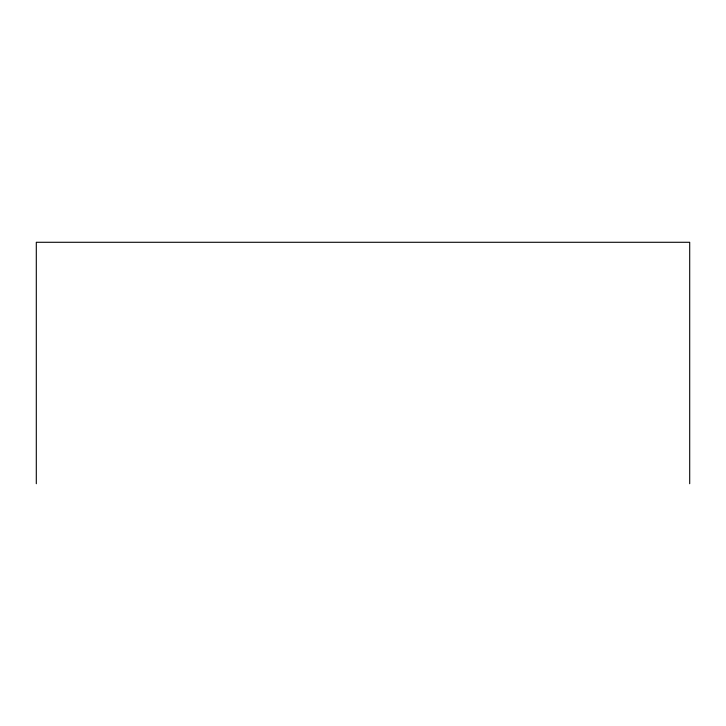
<?xml version="1.0" encoding="UTF-8"?>
<svg xmlns="http://www.w3.org/2000/svg" width="726" height="726" viewBox="0 0 726 726"><rect width="100%" height="100%" fill="white"/><g stroke="black" fill="none" stroke-linecap="round" stroke-linejoin="round"><path stroke-width="1.09" d="M689.7 483.716L689.7 242.284L36.3 242.284L36.3 483.716"/></g></svg>
